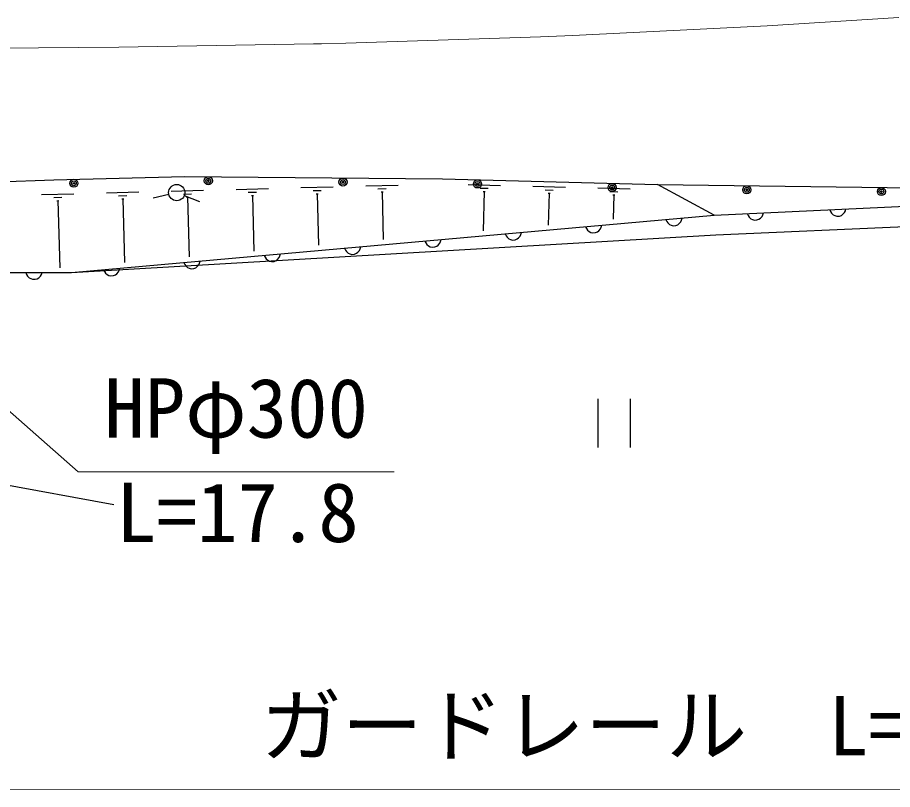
# Model space of a CAD drawing. Units: millimetres, scale not verified. Extents: x 40000 to 680000, y 20000 to 380000.
# Drawn here: x 316263 to 343248, y 231472 to 255284 of the extents above; entities that cross this region are included whole.
import ezdxf
from ezdxf.enums import TextEntityAlignment as Align

# ---------------------------------------------------------------- set-up
doc = ezdxf.new("R2010")
doc.units = ezdxf.units.MM
doc.header["$LTSCALE"] = 1000
doc.linetypes.add('CHAIN', pattern=[18.5, 12, -1.5, 3.5, -1.5])
for name, color, linetype, lineweight in [('M-BGD', 7, 'Continuous', 25), ('M-BGD-EXST', 7, 'Continuous', 25), ('M-BMK', 2, 'CHAIN', 13), ('M-STR-HTXT', 7, 'Continuous', 13)]:
    doc.layers.add(name, color=color, linetype=linetype, lineweight=lineweight)
doc.styles.add('ＭＳ ゴシック', font='')
doc.styles.get('ＭＳ ゴシック').set_extended_font_data('MS Gothic')

msp = doc.modelspace()

# ---------------------------------------------------------------- linework, layer by layer
at = {"layer": 'M-BGD'}
for p, q in [((309416, 249959), (317386, 250281)), ((309416, 249959), (317386, 250281)), ((317386, 250281), (321416, 250380)), ((317386, 250281), (321416, 250380)), ((321416, 250380), (329374, 250304)), ((321416, 250380), (329374, 250304)), ((329374, 250304), (335997, 250128)), ((329374, 250304), (335997, 250128)), ((319004, 249875), (320003, 249902)), ((319004, 249875), (320003, 249902)), ((321003, 249929), (322002, 249955)), ((321003, 249929), (322002, 249955)), ((323002, 249982), (324002, 250009)), ((323002, 249982), (324002, 250009)), ((323380, 249892), (323630, 249899)), ((323380, 249892), (323630, 249899)), ((325001, 250036), (326001, 250062)), ((325001, 250036), (326001, 250062)), ((325379, 249946), (325629, 249952)), ((325379, 249946), (325629, 249952)), ((327001, 250089), (328000, 250116)), ((327001, 250089), (328000, 250116)), ((327378, 249999), (327628, 250006)), ((327378, 249999), (327628, 250006)), ((327475, 249902), (327537, 249903)), ((327475, 249902), (327537, 249903)), ((327506, 249902), (327545, 248434)), ((327506, 249902), (327545, 248434)), ((330161, 250133), (331161, 250106)), ((330161, 250133), (331161, 250106)), ((330533, 250023), (330783, 250016)), ((330533, 250023), (330783, 250016)), ((330656, 249920), (330623, 248705)), ((330656, 249920), (330623, 248705)), ((330624, 249920), (330687, 249919)), ((330624, 249920), (330687, 249919)), ((332160, 250080), (333160, 250053)), ((332160, 250080), (333160, 250053)), ((332533, 249970), (332782, 249963)), ((332533, 249970), (332782, 249963)), ((334160, 250027), (335159, 250000)), ((334160, 250027), (335159, 250000)), ((334532, 249917), (334782, 249910)), ((334532, 249917), (334782, 249910)), ((337748, 249185), (335997, 250128)), ((335997, 250128), (343960, 250027)), ((337748, 249185), (335997, 250128)), ((335997, 250128), (343960, 250027)), ((317004, 249822), (318004, 249848)), ((317004, 249822), (318004, 249848)), ((317382, 249732), (317632, 249738)), ((317382, 249732), (317632, 249738)), ((317478, 249634), (317541, 249636)), ((317478, 249634), (317541, 249636)), ((317509, 249635), (317565, 247566)), ((317509, 249635), (317565, 247566)), ((319381, 249785), (319631, 249792)), ((319381, 249785), (319631, 249792)), ((319477, 249688), (319540, 249689)), ((319477, 249688), (319540, 249689)), ((319509, 249688), (319561, 247728)), ((319509, 249688), (319561, 247728)), ((320931, 249827), (320443, 249716)), ((320931, 249827), (320443, 249716)), ((321380, 249839), (321630, 249845)), ((321380, 249839), (321630, 249845)), ((321408, 249793), (321874, 249613)), ((321408, 249793), (321874, 249613)), ((321477, 249741), (321539, 249743)), ((321477, 249741), (321539, 249743)), ((321508, 249742), (321557, 247904)), ((321508, 249742), (321557, 247904)), ((323476, 249795), (323539, 249796)), ((323476, 249795), (323539, 249796)), ((323507, 249795), (323553, 248081)), ((323507, 249795), (323553, 248081)), ((325475, 249848), (325538, 249850)), ((325475, 249848), (325538, 249850)), ((325507, 249849), (325549, 248257)), ((325507, 249849), (325549, 248257)), ((332624, 249868), (332686, 249866)), ((332624, 249868), (332686, 249866)), ((332655, 249867), (332629, 248882)), ((332655, 249867), (332629, 248882)), ((334623, 249815), (334685, 249813)), ((334623, 249815), (334685, 249813)), ((334654, 249814), (334634, 249060)), ((334654, 249814), (334634, 249060)), ((337748, 249185), (347917, 249668)), ((337748, 249185), (347917, 249668)), ((341312, 249354), (341335, 249295)), ((341312, 249354), (341335, 249295)), ((341794, 249317), (341812, 249378)), ((341794, 249317), (341812, 249378)), ((317928, 247416), (337748, 249185)), ((317928, 247416), (337748, 249185)), ((336744, 249035), (336759, 249097)), ((336744, 249035), (336759, 249097)), ((338770, 249234), (338793, 249175)), ((338770, 249234), (338793, 249175)), ((338793, 249175), (338825, 249126)), ((338793, 249175), (338825, 249126)), ((338825, 249126), (338877, 249079)), ((338825, 249126), (338877, 249079)), ((338877, 249079), (338929, 249051)), ((338877, 249079), (338929, 249051)), ((339128, 249061), (339177, 249093)), ((339128, 249061), (339177, 249093)), ((339177, 249093), (339225, 249145)), ((339177, 249093), (339225, 249145)), ((339225, 249145), (339252, 249197)), ((339225, 249145), (339252, 249197)), ((339252, 249197), (339269, 249257)), ((339252, 249197), (339269, 249257)), ((341335, 249295), (341367, 249247)), ((341335, 249295), (341367, 249247)), ((341367, 249247), (341420, 249199)), ((341367, 249247), (341420, 249199)), ((341420, 249199), (341471, 249172)), ((341420, 249199), (341471, 249172)), ((341471, 249172), (341532, 249155)), ((341471, 249172), (341532, 249155)), ((341532, 249155), (341612, 249158)), ((341532, 249155), (341612, 249158)), ((341612, 249158), (341671, 249181)), ((341612, 249158), (341671, 249181)), ((341671, 249181), (341719, 249214)), ((341671, 249181), (341719, 249214)), ((341719, 249214), (341767, 249266)), ((341719, 249214), (341767, 249266)), ((341767, 249266), (341794, 249317)), ((341767, 249266), (341794, 249317)), ((333783, 248831), (333808, 248773)), ((333783, 248831), (333808, 248773)), ((334241, 248762), (334266, 248814)), ((334241, 248762), (334266, 248814)), ((334266, 248814), (334281, 248876)), ((334266, 248814), (334281, 248876)), ((336261, 249052), (336286, 248994)), ((336261, 249052), (336286, 248994)), ((336286, 248994), (336320, 248947)), ((336286, 248994), (336320, 248947)), ((336320, 248947), (336374, 248902)), ((336320, 248947), (336374, 248902)), ((336374, 248902), (336427, 248877)), ((336374, 248902), (336427, 248877)), ((336427, 248877), (336488, 248862)), ((336427, 248877), (336488, 248862)), ((336488, 248862), (336568, 248869)), ((336488, 248862), (336568, 248869)), ((336568, 248869), (336626, 248894)), ((336568, 248869), (336626, 248894)), ((336626, 248894), (336673, 248929)), ((336626, 248894), (336673, 248929)), ((336673, 248929), (336719, 248983)), ((336673, 248929), (336719, 248983)), ((336719, 248983), (336744, 249035)), ((336719, 248983), (336744, 249035)), ((337803, 248576), (347937, 249022)), ((337803, 248576), (347937, 249022)), ((338929, 249051), (338990, 249034)), ((338929, 249051), (338990, 249034)), ((338990, 249034), (339069, 249038)), ((338990, 249034), (339069, 249038)), ((339069, 249038), (339128, 249061)), ((339069, 249038), (339128, 249061)), ((317928, 247416), (337803, 248576)), ((317928, 247416), (337803, 248576)), ((331305, 248610), (331331, 248552)), ((331305, 248610), (331331, 248552)), ((331331, 248552), (331365, 248505)), ((331331, 248552), (331365, 248505)), ((331718, 248486), (331763, 248541)), ((331718, 248486), (331763, 248541)), ((331763, 248541), (331789, 248593)), ((331763, 248541), (331789, 248593)), ((331789, 248593), (331803, 248655)), ((331789, 248593), (331803, 248655)), ((333808, 248773), (333843, 248726)), ((333808, 248773), (333843, 248726)), ((333843, 248726), (333897, 248681)), ((333843, 248726), (333897, 248681)), ((333897, 248681), (333949, 248655)), ((333897, 248681), (333949, 248655)), ((333949, 248655), (334011, 248641)), ((333949, 248655), (334011, 248641)), ((334011, 248641), (334091, 248648)), ((334011, 248641), (334091, 248648)), ((334091, 248648), (334149, 248673)), ((334091, 248648), (334149, 248673)), ((334149, 248673), (334196, 248708)), ((334149, 248673), (334196, 248708)), ((334196, 248708), (334241, 248762)), ((334196, 248708), (334241, 248762)), ((328828, 248389), (328853, 248331)), ((328828, 248389), (328853, 248331)), ((328853, 248331), (328887, 248284)), ((328853, 248331), (328887, 248284)), ((328887, 248284), (328942, 248239)), ((328887, 248284), (328942, 248239)), ((329193, 248231), (329240, 248265)), ((329193, 248231), (329240, 248265)), ((329240, 248265), (329286, 248319)), ((329240, 248265), (329286, 248319)), ((329286, 248319), (329311, 248372)), ((329286, 248319), (329311, 248372)), ((329311, 248372), (329326, 248433)), ((329311, 248372), (329326, 248433)), ((331365, 248505), (331419, 248460)), ((331365, 248505), (331419, 248460)), ((331419, 248460), (331472, 248434)), ((331419, 248460), (331472, 248434)), ((331472, 248434), (331533, 248420)), ((331472, 248434), (331533, 248420)), ((331533, 248420), (331613, 248427)), ((331533, 248420), (331613, 248427)), ((331613, 248427), (331671, 248452)), ((331613, 248427), (331671, 248452)), ((331671, 248452), (331718, 248486)), ((331671, 248452), (331718, 248486)), ((326350, 248168), (326375, 248110)), ((326350, 248168), (326375, 248110)), ((326375, 248110), (326410, 248063)), ((326375, 248110), (326410, 248063)), ((326410, 248063), (326464, 248017)), ((326410, 248063), (326464, 248017)), ((326464, 248017), (326517, 247992)), ((326464, 248017), (326517, 247992)), ((326658, 247984), (326716, 248010)), ((326658, 247984), (326716, 248010)), ((326716, 248010), (326763, 248044)), ((326716, 248010), (326763, 248044)), ((326763, 248044), (326808, 248098)), ((326763, 248044), (326808, 248098)), ((326808, 248098), (326834, 248151)), ((326808, 248098), (326834, 248151)), ((326834, 248151), (326848, 248212)), ((326834, 248151), (326848, 248212)), ((328942, 248239), (328994, 248213)), ((328942, 248239), (328994, 248213)), ((328994, 248213), (329056, 248199)), ((328994, 248213), (329056, 248199)), ((329056, 248199), (329135, 248206)), ((329056, 248199), (329135, 248206)), ((329135, 248206), (329193, 248231)), ((329135, 248206), (329193, 248231)), ((321395, 247726), (321420, 247668)), ((321395, 247726), (321420, 247668)), ((321878, 247708), (321893, 247770)), ((321878, 247708), (321893, 247770)), ((323873, 247947), (323898, 247889)), ((323873, 247947), (323898, 247889)), ((323898, 247889), (323932, 247842)), ((323898, 247889), (323932, 247842)), ((323932, 247842), (323986, 247796)), ((323932, 247842), (323986, 247796)), ((323986, 247796), (324039, 247771)), ((323986, 247796), (324039, 247771)), ((324039, 247771), (324100, 247756)), ((324039, 247771), (324100, 247756)), ((324100, 247756), (324180, 247763)), ((324100, 247756), (324180, 247763)), ((324180, 247763), (324238, 247789)), ((324180, 247763), (324238, 247789)), ((324238, 247789), (324285, 247823)), ((324238, 247789), (324285, 247823)), ((324285, 247823), (324331, 247877)), ((324285, 247823), (324331, 247877)), ((324331, 247877), (324356, 247930)), ((324331, 247877), (324356, 247930)), ((324356, 247930), (324371, 247991)), ((324356, 247930), (324371, 247991)), ((326517, 247992), (326578, 247977)), ((326517, 247992), (326578, 247977)), ((326578, 247977), (326658, 247984)), ((326578, 247977), (326658, 247984)), ((318917, 247504), (318943, 247446)), ((318917, 247504), (318943, 247446)), ((319375, 247435), (319401, 247487)), ((319375, 247435), (319401, 247487)), ((319401, 247487), (319415, 247549)), ((319401, 247487), (319415, 247549)), ((321420, 247668), (321455, 247620)), ((321420, 247668), (321455, 247620)), ((321455, 247620), (321509, 247575)), ((321455, 247620), (321509, 247575)), ((321509, 247575), (321561, 247550)), ((321509, 247575), (321561, 247550)), ((321561, 247550), (321623, 247535)), ((321561, 247550), (321623, 247535)), ((321623, 247535), (321703, 247542)), ((321623, 247535), (321703, 247542)), ((321703, 247542), (321761, 247567)), ((321703, 247542), (321761, 247567)), ((321761, 247567), (321808, 247602)), ((321761, 247567), (321808, 247602)), ((321808, 247602), (321853, 247656)), ((321808, 247602), (321853, 247656)), ((321853, 247656), (321878, 247708)), ((321853, 247656), (321878, 247708)), ((304046, 247446), (317928, 247416)), ((304046, 247446), (317928, 247416)), ((316521, 247419), (316541, 247359)), ((316521, 247419), (316541, 247359)), ((316541, 247359), (316571, 247309)), ((316541, 247359), (316571, 247309)), ((316571, 247309), (316621, 247259)), ((316571, 247309), (316621, 247259)), ((316621, 247259), (316670, 247229)), ((316621, 247259), (316670, 247229)), ((316670, 247229), (316730, 247209)), ((316670, 247229), (316730, 247209)), ((316730, 247209), (316810, 247208)), ((316730, 247209), (316810, 247208)), ((316810, 247208), (316871, 247228)), ((316810, 247208), (316871, 247228)), ((316871, 247228), (316921, 247258)), ((316871, 247228), (316921, 247258)), ((316921, 247258), (316971, 247308)), ((316921, 247258), (316971, 247308)), ((316971, 247308), (317001, 247358)), ((316971, 247308), (317001, 247358)), ((317001, 247358), (317021, 247418)), ((317001, 247358), (317021, 247418)), ((318943, 247446), (318977, 247399)), ((318943, 247446), (318977, 247399)), ((318977, 247399), (319031, 247354)), ((318977, 247399), (319031, 247354)), ((319031, 247354), (319084, 247329)), ((319031, 247354), (319084, 247329)), ((319084, 247329), (319145, 247314)), ((319084, 247329), (319145, 247314)), ((319145, 247314), (319225, 247321)), ((319145, 247314), (319225, 247321)), ((319225, 247321), (319283, 247346)), ((319225, 247321), (319283, 247346)), ((319283, 247346), (319330, 247381)), ((319283, 247346), (319330, 247381)), ((319330, 247381), (319375, 247435)), ((319330, 247381), (319375, 247435)), ((319232, 240251), (315567, 240926)), ((319232, 240251), (315567, 240926))]:
    msp.add_line(p, q, dxfattribs=at)
for centre, radius in [((318001, 250171), 125), ((318002, 250171), 125), ((318001, 250171), 75), ((318002, 250171), 75), ((318001, 250171), 25), ((318002, 250171), 25), ((322149, 250248), 125), ((322149, 250248), 125), ((322149, 250248), 75), ((322149, 250248), 75), ((322149, 250248), 25), ((322149, 250248), 25), ((326301, 250208), 125), ((326301, 250208), 125), ((326301, 250208), 75), ((326301, 250208), 75), ((326301, 250208), 25), ((326301, 250208), 25), ((330450, 250150), 125), ((330450, 250150), 125), ((330450, 250150), 75), ((330450, 250150), 75), ((330450, 250150), 25), ((330450, 250150), 25), ((334601, 250040), 125), ((334601, 250040), 125), ((321174, 249883), 250), ((321174, 249883), 250), ((334601, 250040), 75), ((334601, 250040), 75), ((334601, 250040), 25), ((334601, 250040), 25), ((338754, 249968), 125), ((338754, 249968), 125), ((338754, 249968), 75), ((338754, 249968), 75), ((338754, 249968), 25), ((338754, 249968), 25), ((342906, 249915), 125), ((342906, 249915), 125), ((342906, 249915), 75), ((342906, 249915), 75), ((342906, 249915), 25), ((342906, 249915), 25)]:
    msp.add_circle(centre, radius, dxfattribs=at)
at = {"layer": 'M-BGD-EXST'}
for p, q in [((334160, 243519), (334160, 242019)), ((335160, 243519), (335160, 242019))]:
    msp.add_line(p, q, dxfattribs=at)
at = {"layer": 'M-BMK'}
for p, q in [((325640, 254474), (326390, 254493)), ((332637, 254695), (333387, 254725))]:
    msp.add_line(p, q, dxfattribs=at)
for points in [[(333387, 254725), (339379, 255024), (343445, 255284)], [(313392, 254328), (319392, 254366), (325391, 254469), (325641, 254474)], [(326391, 254493), (332388, 254685), (332637, 254695)]]:
    msp.add_lwpolyline(points, dxfattribs=at)
at = {"layer": 'M-STR-HTXT'}
msp.add_line((300887, 231481), (372621, 231472), dxfattribs=at)
msp.add_lwpolyline([(311072, 247495), (318131, 241275), (327881, 241274)], dxfattribs=at)

# ---------------------------------------------------------------- texts
at = {"layer": 'M-STR-HTXT', "style": 'ＭＳ ゴシック'}
for s, p in [('HPφ300', (323006, 241774)), ('L=17.8', (323046, 238555)), ('ガードレール\u3000L=72.0', (336254, 231977))]:
    msp.add_text(s, height=1833, rotation=359.994, dxfattribs=at).set_placement(p, align=Align.BOTTOM_CENTER)

doc.saveas('drawing.dxf')
